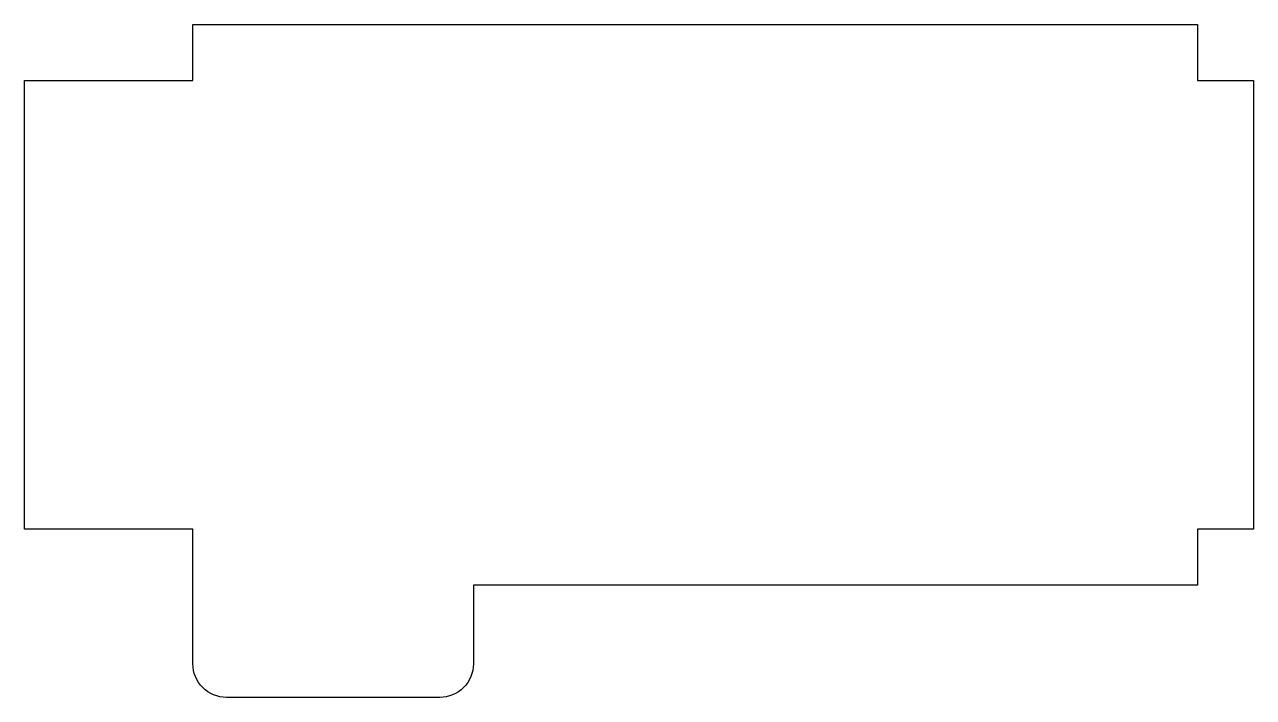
# Model space of a CAD drawing. Header units: millimetres. Extents: x -140 to -30, y -180 to -120.
import ezdxf

# ---------------------------------------------------------------- set-up
doc = ezdxf.new("R2010")
doc.units = ezdxf.units.MM
doc.layers.get('0').update_dxf_attribs({"linetype": 'CONTINUOUS'})

msp = doc.modelspace()

# ---------------------------------------------------------------- linework, layer by layer
msp.add_lwpolyline([(-100, -170), (-100, -177, -0.414214), (-103, -180), (-122, -180, -0.414214), (-125, -177), (-125, -165), (-140, -165), (-140, -125), (-125, -125), (-125, -120), (-35.47, -120), (-35.47, -125), (-30.47, -125), (-30.47, -165), (-35.47, -165), (-35.47, -170)], format="xyb", close=True)

doc.saveas('drawing.dxf')
